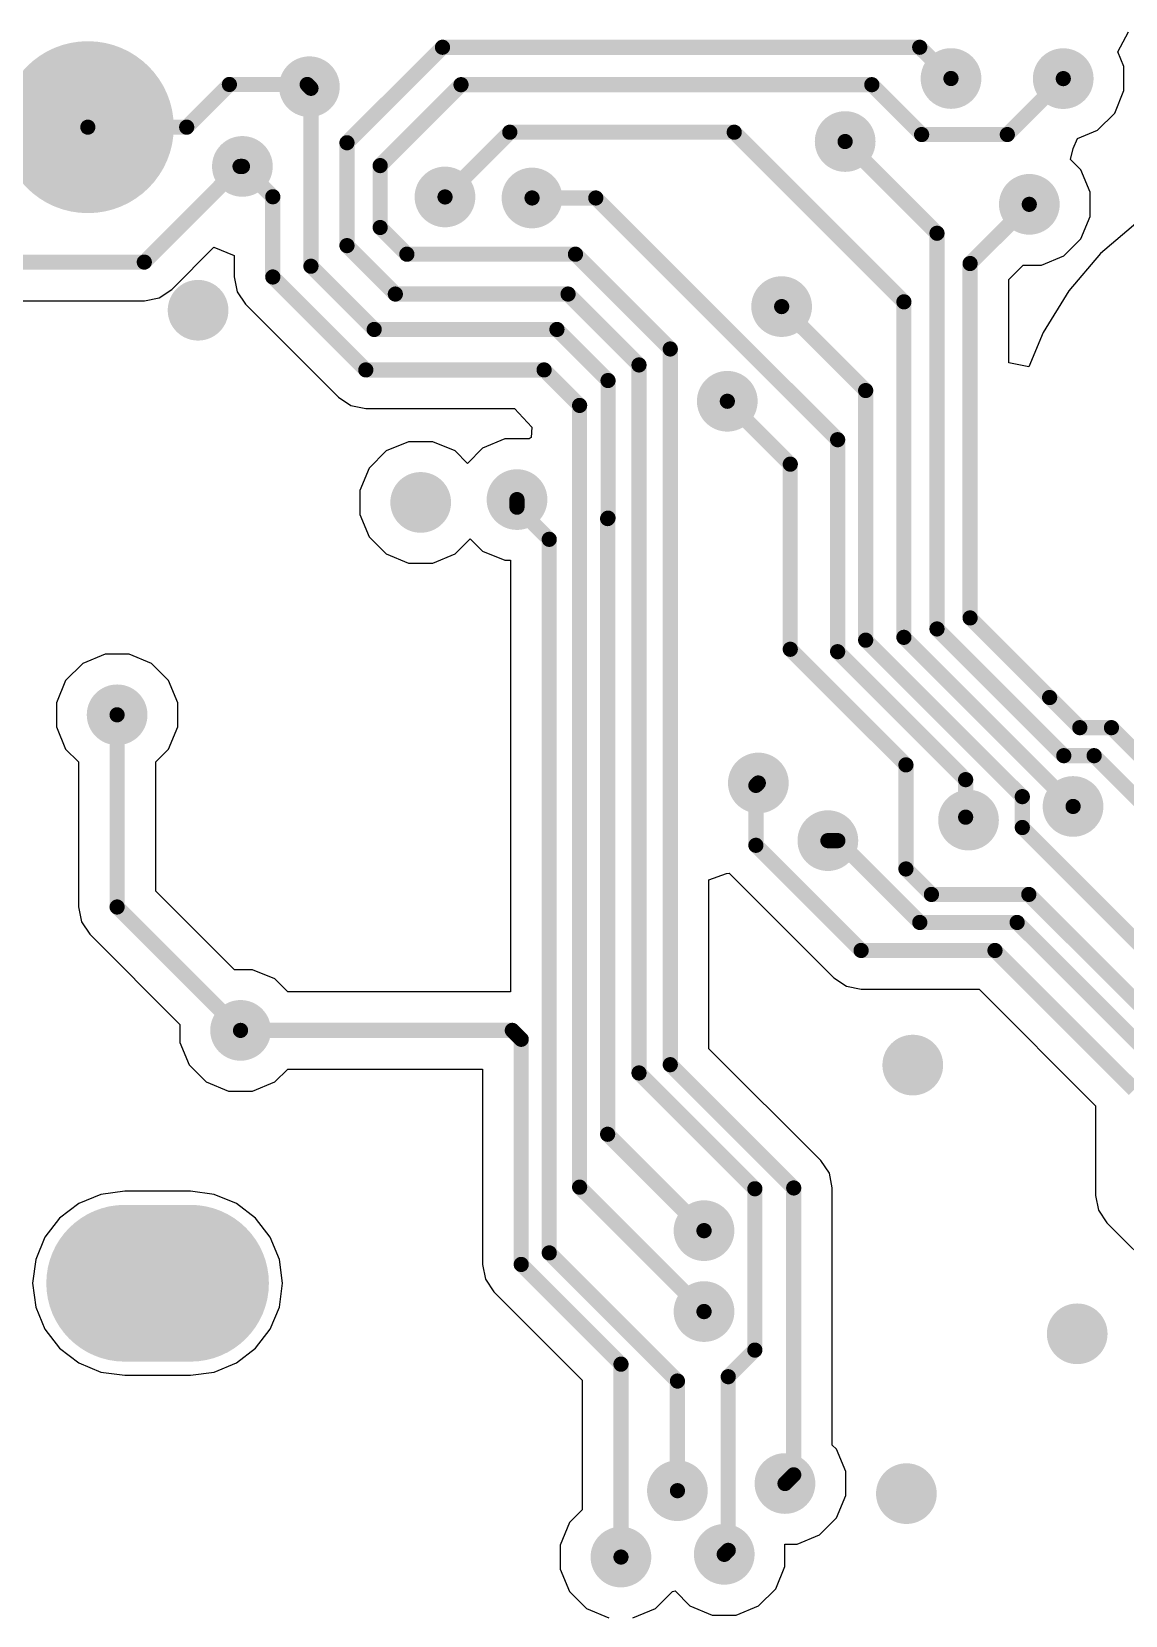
# Model space of a CAD drawing. Header units: inches. Extents: x 0.3 to 40.7, y 0.3 to 25.1.
# Drawn here: x 23.76 to 34.56, y 9.4 to 25.05 of the extents above; entities that cross this region are included whole.
import ezdxf

# ---------------------------------------------------------------- set-up
doc = ezdxf.new("R2010")
doc.units = ezdxf.units.IN
for name, color, linetype in [('BOTTOM', 5, 'Continuous'), ('Pad Holes', 156, 'Continuous'), ('Via Holes', 16, 'Continuous')]:
    doc.layers.add(name, color=color, linetype=linetype)

# ---------------------------------------------------------------- blocks, each defined once
blk = doc.blocks.new('PEC11J_9215F_S0015_2446')
at = {"layer": 'BOTTOM'}
h = blk.add_hatch(color=5, dxfattribs=at)
edge = h.paths.add_edge_path()
edge.add_arc((0, 0), 0.25, 0, 360)
h = blk.add_hatch(color=5, dxfattribs=at)
edge = h.paths.add_edge_path()
edge.add_arc((0, -4.5), 0.25, 0, 360)
at = {"layer": 'Pad Holes'}
h = blk.add_hatch(color=7, dxfattribs=at)
edge = h.paths.add_edge_path()
edge.add_arc((0, 0), 1.025, 0, 360)
h = blk.add_hatch(color=7, dxfattribs=at)
edge = h.paths.add_edge_path()
edge.add_arc((0, -4.825), 0.775, 180, 360)
edge.add_line((0.775, -4.825), (0.775, -4.175))
edge.add_arc((0, -4.175), 0.775, 0, 180)
edge.add_line((-0.775, -4.175), (-0.775, -4.825))
blk = doc.blocks.new('PIN_HEADER_2_54___VERT__1_4POS_F_________1_2447')
at = {"layer": 'BOTTOM'}
h = blk.add_hatch(color=5, dxfattribs=at)
edge = h.paths.add_edge_path()
edge.add_arc((-3.81, 0), 0.85, 0, 360)
h = blk.add_hatch(color=5, dxfattribs=at)
edge = h.paths.add_edge_path()
edge.add_arc((-1.27, 0), 0.85, 0, 360)
h = blk.add_hatch(color=5, dxfattribs=at)
edge = h.paths.add_edge_path()
edge.add_arc((1.27, 0), 0.85, 0, 360)
h = blk.add_hatch(color=5, dxfattribs=at)
edge = h.paths.add_edge_path()
edge.add_arc((3.81, 0), 0.85, 0, 360)
at = {"layer": 'Pad Holes'}
h = blk.add_hatch(color=7, dxfattribs=at)
edge = h.paths.add_edge_path()
edge.add_arc((-3.81, 0), 0.5, 0, 360)
h = blk.add_hatch(color=7, dxfattribs=at)
edge = h.paths.add_edge_path()
edge.add_arc((-1.27, 0), 0.5, 0, 360)
h = blk.add_hatch(color=7, dxfattribs=at)
edge = h.paths.add_edge_path()
edge.add_arc((1.27, 0), 0.5, 0, 360)
h = blk.add_hatch(color=7, dxfattribs=at)
edge = h.paths.add_edge_path()
edge.add_arc((3.81, 0), 0.5, 0, 360)

msp = doc.modelspace()

# ---------------------------------------------------------------- hatches: boundary and pattern name
at = {"layer": 'BOTTOM'}
h = msp.add_hatch(color=5, dxfattribs=at)
edge = h.paths.add_edge_path()
edge.add_arc((26.5, 24.51), 0.3, 0, 360)
h = msp.add_hatch(color=5, dxfattribs=at)
edge = h.paths.add_edge_path()
edge.add_arc((32.841, 24.591), 0.3, 0, 360)
h = msp.add_hatch(color=5, dxfattribs=at)
edge = h.paths.add_edge_path()
edge.add_arc((33.95, 24.59), 0.3, 0, 360)
h = msp.add_hatch(color=5, dxfattribs=at)
edge = h.paths.add_edge_path()
edge.add_arc((31.795, 23.968), 0.3, 0, 360)
h = msp.add_hatch(color=5, dxfattribs=at)
edge = h.paths.add_edge_path()
edge.add_arc((25.838, 23.722), 0.3, 0, 360)
h = msp.add_hatch(color=5, dxfattribs=at)
edge = h.paths.add_edge_path()
edge.add_arc((27.84, 23.42), 0.3, 0, 360)
h = msp.add_hatch(color=5, dxfattribs=at)
edge = h.paths.add_edge_path()
edge.add_arc((28.7, 23.41), 0.3, 0, 360)
h = msp.add_hatch(color=5, dxfattribs=at)
edge = h.paths.add_edge_path()
edge.add_arc((33.615, 23.347), 0.3, 0, 360)
h = msp.add_hatch(color=5, dxfattribs=at)
edge = h.paths.add_edge_path()
edge.add_arc((25.4, 22.3), 0.3, 0, 360)
h = msp.add_hatch(color=5, dxfattribs=at)
edge = h.paths.add_edge_path()
edge.add_arc((31.167, 22.336), 0.3, 0, 360)
h = msp.add_hatch(color=5, dxfattribs=at)
edge = h.paths.add_edge_path()
edge.add_arc((30.63, 21.4), 0.3, 0, 360)
h = msp.add_hatch(color=5, dxfattribs=at)
edge = h.paths.add_edge_path()
edge.add_arc((27.6, 20.4), 0.3, 0, 360)
h = msp.add_hatch(color=5, dxfattribs=at)
edge = h.paths.add_edge_path()
edge.add_arc((28.552, 20.428), 0.3, 0, 360)
h = msp.add_hatch(color=5, dxfattribs=at)
edge = h.paths.add_edge_path()
edge.add_arc((24.6, 18.3), 0.3, 0, 360)
h = msp.add_hatch(color=5, dxfattribs=at)
edge = h.paths.add_edge_path()
edge.add_arc((30.937, 17.626), 0.3, 0, 360)
h = msp.add_hatch(color=5, dxfattribs=at)
edge = h.paths.add_edge_path()
edge.add_arc((34.047, 17.394), 0.3, 0, 360)
h = msp.add_hatch(color=5, dxfattribs=at)
edge = h.paths.add_edge_path()
edge.add_arc((33.014, 17.259), 0.3, 0, 360)
h = msp.add_hatch(color=5, dxfattribs=at)
edge = h.paths.add_edge_path()
edge.add_arc((31.624, 17.056), 0.3, 0, 360)
h = msp.add_hatch(color=5, dxfattribs=at)
edge = h.paths.add_edge_path()
edge.add_arc((25.82, 15.18), 0.3, 0, 360)
h = msp.add_hatch(color=5, dxfattribs=at)
edge = h.paths.add_edge_path()
edge.add_arc((32.463, 14.837), 0.3, 0, 360)
h = msp.add_hatch(color=5, dxfattribs=at)
edge = h.paths.add_edge_path()
edge.add_arc((30.4, 13.2), 0.3, 0, 360)
h = msp.add_hatch(color=5, dxfattribs=at)
edge = h.paths.add_edge_path()
edge.add_arc((30.4, 12.4), 0.3, 0, 360)
h = msp.add_hatch(color=5, dxfattribs=at)
edge = h.paths.add_edge_path()
edge.add_arc((34.088, 12.18), 0.3, 0, 360)
h = msp.add_hatch(color=5, dxfattribs=at)
edge = h.paths.add_edge_path()
edge.add_arc((31.2, 10.7), 0.3, 0, 360)
h = msp.add_hatch(color=5, dxfattribs=at)
edge = h.paths.add_edge_path()
edge.add_arc((30.137, 10.629), 0.3, 0, 360)
h = msp.add_hatch(color=5, dxfattribs=at)
edge = h.paths.add_edge_path()
edge.add_arc((32.4, 10.6), 0.3, 0, 360)
h = msp.add_hatch(color=5, dxfattribs=at)
edge = h.paths.add_edge_path()
edge.add_arc((29.579, 9.973), 0.3, 0, 360)
h = msp.add_hatch(color=5, dxfattribs=at)
edge = h.paths.add_edge_path()
edge.add_arc((30.6, 10), 0.3, 0, 360)
at = {"layer": 'Via Holes'}
h = msp.add_hatch(color=7, dxfattribs=at)
edge = h.paths.add_edge_path()
edge.add_arc((32.841, 24.591), 0.15, 0, 360)
h = msp.add_hatch(color=7, dxfattribs=at)
edge = h.paths.add_edge_path()
edge.add_arc((33.95, 24.59), 0.15, 0, 360)
h = msp.add_hatch(color=7, dxfattribs=at)
edge = h.paths.add_edge_path()
edge.add_arc((26.5, 24.51), 0.15, 0, 360)
h = msp.add_hatch(color=7, dxfattribs=at)
edge = h.paths.add_edge_path()
edge.add_arc((31.795, 23.968), 0.15, 0, 360)
h = msp.add_hatch(color=7, dxfattribs=at)
edge = h.paths.add_edge_path()
edge.add_arc((25.838, 23.722), 0.15, 0, 360)
h = msp.add_hatch(color=7, dxfattribs=at)
edge = h.paths.add_edge_path()
edge.add_arc((27.84, 23.42), 0.15, 0, 360)
h = msp.add_hatch(color=7, dxfattribs=at)
edge = h.paths.add_edge_path()
edge.add_arc((28.7, 23.41), 0.15, 0, 360)
h = msp.add_hatch(color=7, dxfattribs=at)
edge = h.paths.add_edge_path()
edge.add_arc((33.615, 23.347), 0.15, 0, 360)
h = msp.add_hatch(color=7, dxfattribs=at)
edge = h.paths.add_edge_path()
edge.add_arc((25.4, 22.3), 0.15, 0, 360)
h = msp.add_hatch(color=7, dxfattribs=at)
edge = h.paths.add_edge_path()
edge.add_arc((31.167, 22.336), 0.15, 0, 360)
h = msp.add_hatch(color=7, dxfattribs=at)
edge = h.paths.add_edge_path()
edge.add_arc((30.63, 21.4), 0.15, 0, 360)
h = msp.add_hatch(color=7, dxfattribs=at)
edge = h.paths.add_edge_path()
edge.add_arc((27.6, 20.4), 0.15, 0, 360)
h = msp.add_hatch(color=7, dxfattribs=at)
edge = h.paths.add_edge_path()
edge.add_arc((28.552, 20.428), 0.15, 0, 360)
h = msp.add_hatch(color=7, dxfattribs=at)
edge = h.paths.add_edge_path()
edge.add_arc((24.6, 18.3), 0.15, 0, 360)
h = msp.add_hatch(color=7, dxfattribs=at)
edge = h.paths.add_edge_path()
edge.add_arc((30.937, 17.626), 0.15, 0, 360)
h = msp.add_hatch(color=7, dxfattribs=at)
edge = h.paths.add_edge_path()
edge.add_arc((34.047, 17.394), 0.15, 0, 360)
h = msp.add_hatch(color=7, dxfattribs=at)
edge = h.paths.add_edge_path()
edge.add_arc((33.014, 17.259), 0.15, 0, 360)
h = msp.add_hatch(color=7, dxfattribs=at)
edge = h.paths.add_edge_path()
edge.add_arc((31.624, 17.056), 0.15, 0, 360)
h = msp.add_hatch(color=7, dxfattribs=at)
edge = h.paths.add_edge_path()
edge.add_arc((25.82, 15.18), 0.15, 0, 360)
h = msp.add_hatch(color=7, dxfattribs=at)
edge = h.paths.add_edge_path()
edge.add_arc((32.463, 14.837), 0.15, 0, 360)
h = msp.add_hatch(color=7, dxfattribs=at)
edge = h.paths.add_edge_path()
edge.add_arc((30.4, 13.2), 0.15, 0, 360)
h = msp.add_hatch(color=7, dxfattribs=at)
edge = h.paths.add_edge_path()
edge.add_arc((30.4, 12.4), 0.15, 0, 360)
h = msp.add_hatch(color=7, dxfattribs=at)
edge = h.paths.add_edge_path()
edge.add_arc((34.088, 12.18), 0.15, 0, 360)
h = msp.add_hatch(color=7, dxfattribs=at)
edge = h.paths.add_edge_path()
edge.add_arc((31.2, 10.7), 0.15, 0, 360)
h = msp.add_hatch(color=7, dxfattribs=at)
edge = h.paths.add_edge_path()
edge.add_arc((30.137, 10.629), 0.15, 0, 360)
h = msp.add_hatch(color=7, dxfattribs=at)
edge = h.paths.add_edge_path()
edge.add_arc((32.4, 10.6), 0.15, 0, 360)
h = msp.add_hatch(color=7, dxfattribs=at)
edge = h.paths.add_edge_path()
edge.add_arc((29.579, 9.973), 0.15, 0, 360)
h = msp.add_hatch(color=7, dxfattribs=at)
edge = h.paths.add_edge_path()
edge.add_arc((30.6, 10), 0.15, 0, 360)

# ---------------------------------------------------------------- linework, layer by layer
at = {"layer": 'BOTTOM'}
for p, q in [((34.49, 24.854), (34.596, 25.054)), ((34.55, 24.709), (34.49, 24.854)), ((34.55, 24.471), (34.55, 24.709)), ((34.459, 24.25), (34.55, 24.471)), ((34.29, 24.081), (34.459, 24.25)), ((34.047, 23.9), (34.092, 23.999)), ((34.092, 23.999), (34.29, 24.081)), ((34.021, 23.79), (34.047, 23.9)), ((34.123, 23.687), (34.021, 23.79)), ((34.215, 23.467), (34.123, 23.687)), ((34.215, 23.228), (34.215, 23.467)), ((34.123, 23.007), (34.215, 23.228)), ((34.687, 23.175), (34.319, 22.861)), ((25.139, 22.506), (25.556, 22.923)), ((25.556, 22.923), (25.756, 22.84)), ((33.955, 22.839), (34.123, 23.007)), ((34.319, 22.861), (34.005, 22.493)), ((25.756, 22.84), (25.756, 22.629)), ((33.411, 22.603), (33.555, 22.747)), ((33.555, 22.747), (33.734, 22.747)), ((33.734, 22.747), (33.955, 22.839)), ((25.756, 22.629), (25.785, 22.483)), ((33.411, 21.781), (33.411, 22.603)), ((22.085, 22.394), (24.869, 22.394)), ((24.869, 22.394), (25.015, 22.423)), ((25.015, 22.423), (25.139, 22.506)), ((25.785, 22.483), (25.868, 22.359)), ((34.005, 22.493), (33.752, 22.08)), ((25.868, 22.359), (26.787, 21.44)), ((33.752, 22.08), (33.611, 21.742)), ((33.611, 21.742), (33.411, 21.781)), ((26.787, 21.44), (26.911, 21.357)), ((26.911, 21.357), (27.058, 21.328)), ((27.058, 21.328), (28.528, 21.328)), ((28.528, 21.328), (28.699, 21.144)), ((28.699, 21.144), (28.691, 21.041)), ((27.481, 21), (27.26, 20.909)), ((27.719, 21), (27.481, 21)), ((27.94, 20.909), (27.719, 21)), ((28.433, 21.028), (28.212, 20.936)), ((28.671, 21.028), (28.433, 21.028)), ((28.691, 21.041), (28.671, 21.028)), ((27.26, 20.909), (27.091, 20.74)), ((28.062, 20.786), (27.94, 20.909)), ((28.212, 20.936), (28.062, 20.786)), ((27.091, 20.74), (27, 20.519)), ((27, 20.519), (27, 20.281)), ((27, 20.281), (27.091, 20.06)), ((27.091, 20.06), (27.26, 19.891)), ((27.26, 19.891), (27.481, 19.8)), ((27.719, 19.8), (27.94, 19.891)), ((27.94, 19.891), (28.09, 20.041)), ((28.09, 20.041), (28.212, 19.919)), ((28.212, 19.919), (28.433, 19.828)), ((27.481, 19.8), (27.719, 19.8)), ((28.433, 19.828), (28.488, 19.828)), ((28.488, 19.828), (28.488, 15.562)), ((24.26, 18.809), (24.091, 18.64)), ((24.481, 18.9), (24.26, 18.809)), ((24.719, 18.9), (24.481, 18.9)), ((24.94, 18.809), (24.719, 18.9)), ((25.109, 18.64), (24.94, 18.809)), ((24.091, 18.64), (24, 18.419)), ((25.2, 18.419), (25.109, 18.64)), ((24, 18.419), (24, 18.181)), ((25.2, 18.181), (25.2, 18.419)), ((24, 18.181), (24.091, 17.96)), ((25.109, 17.96), (25.2, 18.181)), ((24.091, 17.96), (24.218, 17.834)), ((24.982, 17.834), (25.109, 17.96)), ((24.218, 17.834), (24.218, 16.4)), ((24.982, 16.558), (24.982, 17.834)), ((30.449, 16.669), (30.621, 16.732)), ((30.449, 14.999), (30.449, 16.669)), ((30.621, 16.732), (30.649, 16.733)), ((30.649, 16.733), (31.682, 15.699)), ((25.761, 15.78), (24.982, 16.558)), ((24.218, 16.4), (24.247, 16.254)), ((24.247, 16.254), (24.33, 16.13)), ((24.33, 16.13), (25.22, 15.239)), ((25.939, 15.78), (25.761, 15.78)), ((26.16, 15.689), (25.939, 15.78)), ((26.286, 15.562), (26.16, 15.689)), ((31.682, 15.699), (31.807, 15.617)), ((28.488, 15.562), (26.286, 15.562)), ((31.807, 15.617), (31.953, 15.587)), ((31.953, 15.587), (33.118, 15.587)), ((33.118, 15.587), (34.27, 14.435)), ((25.22, 15.239), (25.22, 15.061)), ((25.22, 15.061), (25.311, 14.84)), ((31.556, 13.892), (30.449, 14.999)), ((25.311, 14.84), (25.48, 14.671)), ((26.16, 14.671), (26.286, 14.798)), ((26.286, 14.798), (28.211, 14.798)), ((28.211, 14.798), (28.211, 12.866)), ((25.48, 14.671), (25.701, 14.58)), ((25.701, 14.58), (25.939, 14.58)), ((25.939, 14.58), (26.16, 14.671)), ((34.27, 14.435), (34.27, 13.548)), ((31.639, 13.768), (31.556, 13.892)), ((31.668, 13.622), (31.639, 13.768)), ((24.22, 13.468), (24.032, 13.323)), ((24.44, 13.559), (24.22, 13.468)), ((24.675, 13.59), (24.44, 13.559)), ((25.325, 13.59), (24.675, 13.59)), ((25.56, 13.559), (25.325, 13.59)), ((25.78, 13.468), (25.56, 13.559)), ((25.968, 13.323), (25.78, 13.468)), ((31.668, 11.08), (31.668, 13.622)), ((34.27, 13.548), (34.299, 13.402)), ((24.032, 13.323), (23.887, 13.135)), ((26.113, 13.135), (25.968, 13.323)), ((34.299, 13.402), (34.382, 13.278)), ((34.382, 13.278), (35.274, 12.385)), ((23.887, 13.135), (23.796, 12.915)), ((26.204, 12.915), (26.113, 13.135)), ((23.796, 12.915), (23.765, 12.68)), ((26.235, 12.68), (26.204, 12.915)), ((28.211, 12.866), (28.24, 12.719)), ((28.24, 12.719), (28.323, 12.595)), ((23.765, 12.68), (23.796, 12.445)), ((26.204, 12.445), (26.235, 12.68)), ((28.323, 12.595), (29.197, 11.721)), ((23.796, 12.445), (23.887, 12.225)), ((26.113, 12.225), (26.204, 12.445)), ((23.887, 12.225), (24.032, 12.037)), ((25.968, 12.037), (26.113, 12.225)), ((24.032, 12.037), (24.22, 11.892)), ((25.78, 11.892), (25.968, 12.037)), ((24.22, 11.892), (24.44, 11.801)), ((24.44, 11.801), (24.675, 11.77)), ((24.675, 11.77), (25.325, 11.77)), ((25.325, 11.77), (25.56, 11.801)), ((25.56, 11.801), (25.78, 11.892)), ((29.197, 11.721), (29.197, 10.439)), ((31.709, 11.04), (31.668, 11.08)), ((31.8, 10.819), (31.709, 11.04)), ((31.8, 10.581), (31.8, 10.819)), ((31.709, 10.36), (31.8, 10.581)), ((29.197, 10.439), (29.07, 10.313)), ((31.54, 10.191), (31.709, 10.36)), ((29.07, 10.313), (28.979, 10.092)), ((31.319, 10.1), (31.54, 10.191)), ((28.979, 10.092), (28.979, 9.853)), ((31.2, 9.881), (31.2, 10.1)), ((31.2, 10.1), (31.319, 10.1)), ((31.109, 9.66), (31.2, 9.881)), ((28.979, 9.853), (29.07, 9.633)), ((29.07, 9.633), (29.239, 9.464)), ((29.919, 9.464), (30.088, 9.633)), ((30.088, 9.633), (30.114, 9.638)), ((30.114, 9.638), (30.26, 9.491)), ((30.94, 9.491), (31.109, 9.66)), ((29.239, 9.464), (29.46, 9.373)), ((29.698, 9.373), (29.919, 9.464)), ((30.26, 9.491), (30.481, 9.4)), ((30.481, 9.4), (30.719, 9.4)), ((30.719, 9.4), (30.94, 9.491))]:
    msp.add_line(p, q, dxfattribs=at)
at = {"layer": 'BOTTOM', "const_width": 0.15}
for points in [[(26.871, 23.956), (27.816, 24.9)], [(27.816, 24.9), (32.531, 24.9)], [(32.531, 24.9), (32.841, 24.591)], [(25.288, 24.11), (25.71, 24.532)], [(25.71, 24.532), (26.478, 24.532)], [(26.478, 24.532), (26.5, 24.51)], [(26.5, 24.51), (26.516, 24.494)], [(27.199, 23.73), (27.998, 24.53)], [(27.998, 24.53), (32.058, 24.53)], [(32.058, 24.53), (32.551, 24.037)], [(33.397, 24.037), (33.95, 24.59)], [(26.516, 22.735), (26.516, 24.494)], [(24.31, 24.11), (25.288, 24.11)], [(27.84, 23.42), (28.48, 24.06)], [(28.48, 24.06), (30.698, 24.06)], [(30.698, 24.06), (32.375, 22.383)], [(26.871, 22.939), (26.871, 23.956)], [(31.795, 23.968), (32.702, 23.061)], [(32.551, 24.037), (33.397, 24.037)], [(27.199, 23.118), (27.199, 23.73)], [(24.869, 22.776), (25.814, 23.722)], [(25.814, 23.722), (25.838, 23.722)], [(25.838, 23.722), (26.138, 23.422)], [(26.138, 22.629), (26.138, 23.422)], [(28.7, 23.41), (29.33, 23.41)], [(29.33, 23.41), (31.721, 21.02)], [(33.029, 22.762), (33.615, 23.347)], [(27.199, 23.118), (27.463, 22.854)], [(32.702, 19.149), (32.702, 23.061)], [(26.871, 22.939), (27.35, 22.46)], [(27.463, 22.854), (29.13, 22.854)], [(29.13, 22.854), (30.067, 21.917)], [(21.926, 22.776), (24.869, 22.776)], [(26.138, 22.629), (27.058, 21.71)], [(26.516, 22.735), (27.141, 22.11)], [(33.029, 19.258), (33.029, 22.762)], [(27.35, 22.46), (29.056, 22.46)], [(29.056, 22.46), (29.757, 21.759)], [(31.167, 22.336), (31.998, 21.506)], [(32.375, 19.066), (32.375, 22.383)], [(27.141, 22.11), (28.947, 22.11)], [(28.947, 22.11), (29.452, 21.605)], [(30.067, 14.841), (30.067, 21.917)], [(27.058, 21.71), (28.819, 21.71)], [(28.819, 21.71), (29.17, 21.359)], [(29.757, 14.759), (29.757, 21.759)], [(29.452, 20.245), (29.452, 21.605)], [(30.63, 21.4), (31.252, 20.778)], [(31.998, 19.038), (31.998, 21.506)], [(29.17, 13.63), (29.17, 21.359)], [(31.721, 18.924), (31.721, 21.02)], [(31.252, 18.948), (31.252, 20.778)], [(28.552, 20.353), (28.552, 20.428)], [(28.552, 20.353), (28.87, 20.035)], [(29.447, 20.24), (29.452, 20.245)], [(29.447, 14.153), (29.447, 20.24)], [(28.87, 12.98), (28.87, 20.035)], [(33.029, 19.258), (33.816, 18.471)], [(31.998, 19.038), (33.545, 17.491)], [(32.375, 19.066), (34.047, 17.394)], [(32.702, 19.149), (33.955, 17.896)], [(31.252, 18.948), (32.396, 17.805)], [(31.721, 18.924), (32.985, 17.659)], [(33.816, 18.471), (34.114, 18.173)], [(24.6, 16.4), (24.6, 18.3)], [(34.114, 18.173), (34.427, 18.173)], [(34.427, 18.173), (35.027, 17.573)], [(32.396, 16.776), (32.396, 17.805)], [(33.955, 17.896), (34.255, 17.896)], [(34.255, 17.896), (34.869, 17.282)], [(30.913, 17.602), (30.937, 17.626)], [(32.985, 17.288), (32.985, 17.659)], [(30.913, 17.01), (30.913, 17.602)], [(33.545, 17.186), (33.545, 17.491)], [(33.545, 17.186), (35.14, 15.592)], [(30.913, 17.01), (31.953, 15.97)], [(31.624, 17.056), (31.723, 17.056)], [(31.723, 17.056), (32.533, 16.247)], [(32.396, 16.776), (32.647, 16.524)], [(32.647, 16.524), (33.61, 16.524)], [(33.61, 16.524), (34.988, 15.146)], [(24.6, 16.4), (25.82, 15.18)], [(32.533, 16.247), (33.495, 16.247)], [(33.495, 16.247), (34.873, 14.869)], [(31.953, 15.97), (33.276, 15.97)], [(33.276, 15.97), (34.652, 14.594)], [(25.82, 15.18), (28.505, 15.18)], [(28.505, 15.18), (28.593, 15.092)], [(28.593, 12.866), (28.593, 15.092)], [(30.067, 14.841), (31.286, 13.622)], [(29.757, 14.759), (30.902, 13.614)], [(29.447, 14.153), (30.4, 13.2)], [(29.17, 13.63), (30.4, 12.4)], [(30.902, 12.019), (30.902, 13.614)], [(31.286, 10.786), (31.286, 13.622)], [(28.87, 12.98), (30.137, 11.713)], [(28.593, 12.866), (29.579, 11.88)], [(30.639, 11.756), (30.902, 12.019)], [(29.579, 9.973), (29.579, 11.88)], [(30.137, 10.629), (30.137, 11.713)], [(30.639, 10.039), (30.639, 11.756)], [(31.2, 10.7), (31.286, 10.786)], [(30.6, 10), (30.639, 10.039)]]:
    msp.add_lwpolyline(points, dxfattribs=at)
at = {"layer": 'BOTTOM', "const_width": 0.075}
for points in [[(27.778, 24.9, 1), (27.853, 24.9, 1)], [(27.778, 24.9, 1), (27.853, 24.9, 1)], [(32.494, 24.9, 1), (32.569, 24.9, 1)], [(32.494, 24.9, 1), (32.569, 24.9, 1)], [(25.672, 24.532, 1), (25.747, 24.532, 1)], [(25.672, 24.532, 1), (25.747, 24.532, 1)], [(26.441, 24.532, 1), (26.516, 24.532, 1)], [(26.441, 24.532, 1), (26.516, 24.532, 1)], [(26.463, 24.51, 1), (26.538, 24.51, 1)], [(26.463, 24.51, 1), (26.538, 24.51, 1)], [(27.961, 24.53, 1), (28.036, 24.53, 1)], [(27.961, 24.53, 1), (28.036, 24.53, 1)], [(32.021, 24.53, 1), (32.096, 24.53, 1)], [(32.021, 24.53, 1), (32.096, 24.53, 1)], [(32.803, 24.591, 1), (32.878, 24.591, 1)], [(33.913, 24.59, 1), (33.988, 24.59, 1)], [(26.478, 24.494, 1), (26.553, 24.494, 1)], [(26.478, 24.494, 1), (26.553, 24.494, 1)], [(24.273, 24.11, 1), (24.348, 24.11, 1)], [(25.25, 24.11, 1), (25.325, 24.11, 1)], [(25.25, 24.11, 1), (25.325, 24.11, 1)], [(28.443, 24.06, 1), (28.518, 24.06, 1)], [(28.443, 24.06, 1), (28.518, 24.06, 1)], [(30.661, 24.06, 1), (30.736, 24.06, 1)], [(30.661, 24.06, 1), (30.736, 24.06, 1)], [(26.834, 23.956, 1), (26.909, 23.956, 1)], [(26.834, 23.956, 1), (26.909, 23.956, 1)], [(31.757, 23.968, 1), (31.832, 23.968, 1)], [(32.513, 24.037, 1), (32.588, 24.037, 1)], [(32.513, 24.037, 1), (32.588, 24.037, 1)], [(33.36, 24.037, 1), (33.435, 24.037, 1)], [(33.36, 24.037, 1), (33.435, 24.037, 1)], [(27.162, 23.73, 1), (27.237, 23.73, 1)], [(27.162, 23.73, 1), (27.237, 23.73, 1)], [(25.777, 23.722, 1), (25.852, 23.722, 1)], [(25.777, 23.722, 1), (25.852, 23.722, 1)], [(25.801, 23.722, 1), (25.876, 23.722, 1)], [(25.801, 23.722, 1), (25.876, 23.722, 1)], [(26.101, 23.422, 1), (26.176, 23.422, 1)], [(26.101, 23.422, 1), (26.176, 23.422, 1)], [(27.803, 23.42, 1), (27.878, 23.42, 1)], [(28.663, 23.41, 1), (28.738, 23.41, 1)], [(29.293, 23.41, 1), (29.368, 23.41, 1)], [(29.293, 23.41, 1), (29.368, 23.41, 1)], [(33.577, 23.347, 1), (33.652, 23.347, 1)], [(27.162, 23.118, 1), (27.237, 23.118, 1)], [(27.162, 23.118, 1), (27.237, 23.118, 1)], [(32.665, 23.061, 1), (32.74, 23.061, 1)], [(32.665, 23.061, 1), (32.74, 23.061, 1)], [(26.834, 22.939, 1), (26.909, 22.939, 1)], [(26.834, 22.939, 1), (26.909, 22.939, 1)], [(27.426, 22.854, 1), (27.501, 22.854, 1)], [(27.426, 22.854, 1), (27.501, 22.854, 1)], [(29.092, 22.854, 1), (29.167, 22.854, 1)], [(29.092, 22.854, 1), (29.167, 22.854, 1)], [(24.831, 22.776, 1), (24.906, 22.776, 1)], [(24.831, 22.776, 1), (24.906, 22.776, 1)], [(26.101, 22.629, 1), (26.176, 22.629, 1)], [(26.101, 22.629, 1), (26.176, 22.629, 1)], [(26.478, 22.735, 1), (26.553, 22.735, 1)], [(26.478, 22.735, 1), (26.553, 22.735, 1)], [(32.992, 22.762, 1), (33.067, 22.762, 1)], [(32.992, 22.762, 1), (33.067, 22.762, 1)], [(27.312, 22.46, 1), (27.387, 22.46, 1)], [(27.312, 22.46, 1), (27.387, 22.46, 1)], [(29.019, 22.46, 1), (29.094, 22.46, 1)], [(29.019, 22.46, 1), (29.094, 22.46, 1)], [(31.13, 22.336, 1), (31.205, 22.336, 1)], [(32.338, 22.383, 1), (32.413, 22.383, 1)], [(32.338, 22.383, 1), (32.413, 22.383, 1)], [(27.103, 22.11, 1), (27.178, 22.11, 1)], [(27.103, 22.11, 1), (27.178, 22.11, 1)], [(28.909, 22.11, 1), (28.984, 22.11, 1)], [(28.909, 22.11, 1), (28.984, 22.11, 1)], [(30.029, 21.917, 1), (30.104, 21.917, 1)], [(30.029, 21.917, 1), (30.104, 21.917, 1)], [(27.02, 21.71, 1), (27.095, 21.71, 1)], [(27.02, 21.71, 1), (27.095, 21.71, 1)], [(28.782, 21.71, 1), (28.857, 21.71, 1)], [(28.782, 21.71, 1), (28.857, 21.71, 1)], [(29.72, 21.759, 1), (29.795, 21.759, 1)], [(29.72, 21.759, 1), (29.795, 21.759, 1)], [(29.414, 21.605, 1), (29.489, 21.605, 1)], [(29.414, 21.605, 1), (29.489, 21.605, 1)], [(30.593, 21.4, 1), (30.668, 21.4, 1)], [(31.96, 21.506, 1), (32.035, 21.506, 1)], [(31.96, 21.506, 1), (32.035, 21.506, 1)], [(29.133, 21.359, 1), (29.208, 21.359, 1)], [(29.133, 21.359, 1), (29.208, 21.359, 1)], [(31.683, 21.02, 1), (31.758, 21.02, 1)], [(31.683, 21.02, 1), (31.758, 21.02, 1)], [(31.215, 20.778, 1), (31.29, 20.778, 1)], [(31.215, 20.778, 1), (31.29, 20.778, 1)], [(28.514, 20.428, 1), (28.589, 20.428, 1)], [(28.514, 20.353, 1), (28.589, 20.353, 1)], [(28.514, 20.353, 1), (28.589, 20.353, 1)], [(29.41, 20.24, 1), (29.485, 20.24, 1)], [(29.41, 20.24, 1), (29.485, 20.24, 1)], [(29.414, 20.245, 1), (29.489, 20.245, 1)], [(29.414, 20.245, 1), (29.489, 20.245, 1)], [(28.833, 20.035, 1), (28.908, 20.035, 1)], [(28.833, 20.035, 1), (28.908, 20.035, 1)], [(32.992, 19.258, 1), (33.067, 19.258, 1)], [(32.992, 19.258, 1), (33.067, 19.258, 1)], [(31.96, 19.038, 1), (32.035, 19.038, 1)], [(31.96, 19.038, 1), (32.035, 19.038, 1)], [(32.338, 19.066, 1), (32.413, 19.066, 1)], [(32.338, 19.066, 1), (32.413, 19.066, 1)], [(32.665, 19.149, 1), (32.74, 19.149, 1)], [(32.665, 19.149, 1), (32.74, 19.149, 1)], [(31.215, 18.948, 1), (31.29, 18.948, 1)], [(31.215, 18.948, 1), (31.29, 18.948, 1)], [(31.683, 18.924, 1), (31.758, 18.924, 1)], [(31.683, 18.924, 1), (31.758, 18.924, 1)], [(33.778, 18.471, 1), (33.853, 18.471, 1)], [(33.778, 18.471, 1), (33.853, 18.471, 1)], [(24.562, 18.3, 1), (24.637, 18.3, 1)], [(34.076, 18.173, 1), (34.151, 18.173, 1)], [(34.076, 18.173, 1), (34.151, 18.173, 1)], [(34.389, 18.173, 1), (34.464, 18.173, 1)], [(34.389, 18.173, 1), (34.464, 18.173, 1)], [(32.358, 17.805, 1), (32.433, 17.805, 1)], [(32.358, 17.805, 1), (32.433, 17.805, 1)], [(33.918, 17.896, 1), (33.993, 17.896, 1)], [(33.918, 17.896, 1), (33.993, 17.896, 1)], [(34.218, 17.896, 1), (34.293, 17.896, 1)], [(34.218, 17.896, 1), (34.293, 17.896, 1)], [(30.899, 17.626, 1), (30.974, 17.626, 1)], [(32.948, 17.659, 1), (33.023, 17.659, 1)], [(32.948, 17.659, 1), (33.023, 17.659, 1)], [(30.875, 17.602, 1), (30.95, 17.602, 1)], [(30.875, 17.602, 1), (30.95, 17.602, 1)], [(33.508, 17.491, 1), (33.583, 17.491, 1)], [(33.508, 17.491, 1), (33.583, 17.491, 1)], [(34.01, 17.394, 1), (34.085, 17.394, 1)], [(32.948, 17.288, 1), (33.023, 17.288, 1)], [(33.508, 17.186, 1), (33.583, 17.186, 1)], [(33.508, 17.186, 1), (33.583, 17.186, 1)], [(30.875, 17.01, 1), (30.95, 17.01, 1)], [(30.875, 17.01, 1), (30.95, 17.01, 1)], [(31.587, 17.056, 1), (31.662, 17.056, 1)], [(31.685, 17.056, 1), (31.76, 17.056, 1)], [(31.685, 17.056, 1), (31.76, 17.056, 1)], [(32.358, 16.776, 1), (32.433, 16.776, 1)], [(32.358, 16.776, 1), (32.433, 16.776, 1)], [(32.61, 16.524, 1), (32.685, 16.524, 1)], [(32.61, 16.524, 1), (32.685, 16.524, 1)], [(33.572, 16.524, 1), (33.647, 16.524, 1)], [(33.572, 16.524, 1), (33.647, 16.524, 1)], [(24.562, 16.4, 1), (24.637, 16.4, 1)], [(24.562, 16.4, 1), (24.637, 16.4, 1)], [(32.495, 16.247, 1), (32.57, 16.247, 1)], [(32.495, 16.247, 1), (32.57, 16.247, 1)], [(33.457, 16.247, 1), (33.532, 16.247, 1)], [(33.457, 16.247, 1), (33.532, 16.247, 1)], [(31.915, 15.97, 1), (31.99, 15.97, 1)], [(31.915, 15.97, 1), (31.99, 15.97, 1)], [(33.238, 15.97, 1), (33.313, 15.97, 1)], [(33.238, 15.97, 1), (33.313, 15.97, 1)], [(25.782, 15.18, 1), (25.857, 15.18, 1)], [(25.782, 15.18, 1), (25.857, 15.18, 1)], [(28.468, 15.18, 1), (28.543, 15.18, 1)], [(28.468, 15.18, 1), (28.543, 15.18, 1)], [(28.556, 15.092, 1), (28.631, 15.092, 1)], [(28.556, 15.092, 1), (28.631, 15.092, 1)], [(30.029, 14.841, 1), (30.104, 14.841, 1)], [(30.029, 14.841, 1), (30.104, 14.841, 1)], [(29.72, 14.759, 1), (29.795, 14.759, 1)], [(29.72, 14.759, 1), (29.795, 14.759, 1)], [(29.41, 14.153, 1), (29.485, 14.153, 1)], [(29.41, 14.153, 1), (29.485, 14.153, 1)], [(29.133, 13.63, 1), (29.208, 13.63, 1)], [(29.133, 13.63, 1), (29.208, 13.63, 1)], [(30.865, 13.614, 1), (30.94, 13.614, 1)], [(30.865, 13.614, 1), (30.94, 13.614, 1)], [(31.249, 13.622, 1), (31.324, 13.622, 1)], [(31.249, 13.622, 1), (31.324, 13.622, 1)], [(30.362, 13.2, 1), (30.438, 13.2, 1)], [(28.833, 12.98, 1), (28.908, 12.98, 1)], [(28.833, 12.98, 1), (28.908, 12.98, 1)], [(28.556, 12.866, 1), (28.631, 12.866, 1)], [(28.556, 12.866, 1), (28.631, 12.866, 1)], [(30.362, 12.4, 1), (30.438, 12.4, 1)], [(30.865, 12.019, 1), (30.94, 12.019, 1)], [(30.865, 12.019, 1), (30.94, 12.019, 1)], [(29.542, 11.88, 1), (29.617, 11.88, 1)], [(29.542, 11.88, 1), (29.617, 11.88, 1)], [(30.1, 11.713, 1), (30.175, 11.713, 1)], [(30.1, 11.713, 1), (30.175, 11.713, 1)], [(30.602, 11.756, 1), (30.677, 11.756, 1)], [(30.602, 11.756, 1), (30.677, 11.756, 1)], [(31.249, 10.786, 1), (31.324, 10.786, 1)], [(31.249, 10.786, 1), (31.324, 10.786, 1)], [(30.1, 10.629, 1), (30.175, 10.629, 1)], [(31.163, 10.7, 1), (31.238, 10.7, 1)], [(29.542, 9.973, 1), (29.617, 9.973, 1)], [(30.562, 10, 1), (30.638, 10, 1)], [(30.602, 10.039, 1), (30.677, 10.039, 1)], [(30.602, 10.039, 1), (30.677, 10.039, 1)]]:
    msp.add_lwpolyline(points, format="xyb", close=True, dxfattribs=at)

# ---------------------------------------------------------------- block references
msp.add_blockref('PIN_HEADER_2_54___VERT__1_4POS_F_________1_2447', (20.5, 24.11))
at = {"rotation": 90}
msp.add_blockref('PEC11J_9215F_S0015_2446', (20.5, 12.68), dxfattribs=at)

doc.saveas('drawing.dxf')
